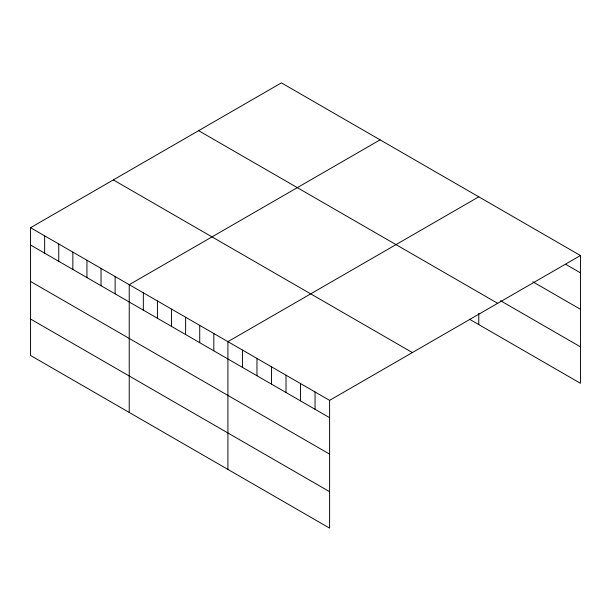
<?xml version="1.0" encoding="UTF-8"?>
<svg xmlns="http://www.w3.org/2000/svg" width="611" height="611" viewBox="0 0 611 611"><rect width="100%" height="100%" fill="white"/><g stroke="black" fill="none" stroke-linecap="round" stroke-linejoin="round"><path stroke-width="0.92" d="M30.55 227.704L329.589 400.358L329.589 528.125L30.55 355.48L30.55 227.704L281.411 82.875L580.45 255.52L580.45 383.296L469.378 319.163M380.095 139.85L129.234 284.68L129.234 412.448M478.78 196.826L227.918 341.656L227.918 469.424M329.589 400.358L580.45 255.52M565.923 264.456L580.45 272.842M532.838 281.801L580.45 309.288M500.562 300.719L580.45 346.842M198.628 130.67L497.667 303.316M113.333 179.909L412.372 352.562M30.55 245.019L329.589 417.672M30.55 281.472L329.589 454.118M30.55 319.026L329.589 491.679M478.78 313.374L478.78 324.594M315.062 391.972L315.062 409.286M300.543 383.586L300.543 400.9M286.017 375.2L286.017 392.514M271.49 366.814L271.49 384.128M256.964 358.428L256.964 375.742M242.445 350.042L242.445 367.356M213.819 333.514L213.819 350.829M199.721 325.38L199.721 342.695M185.622 317.239L185.622 334.553M171.523 309.097L171.523 326.411M157.432 300.956L157.432 318.278M143.333 292.822L143.333 310.136M115.135 276.539L115.135 293.853M101.036 268.405L101.036 285.719M86.938 260.263L86.938 277.577M72.846 252.122L72.846 269.436M58.748 243.988L58.748 261.302M44.649 235.846L44.649 253.16"/></g></svg>
